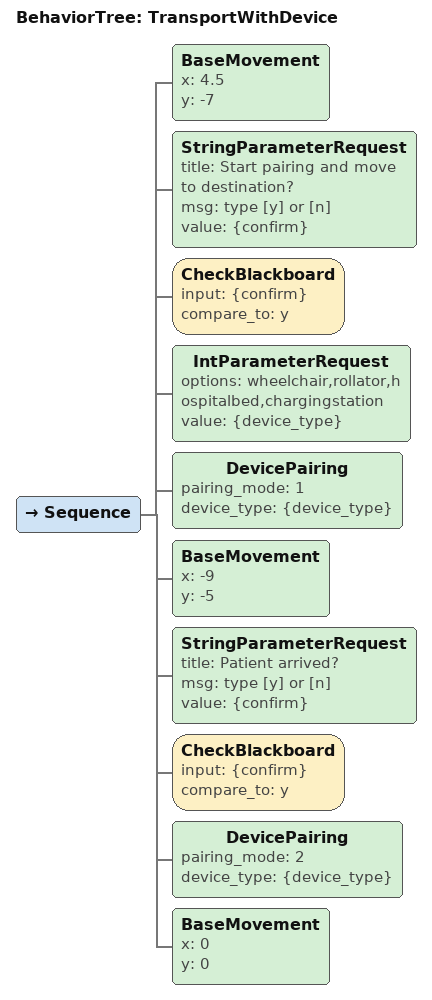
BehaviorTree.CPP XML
<root main_tree_to_execute = "TransportWithDevice" >
    <BehaviorTree ID="TransportWithDevice">
        <Sequence>
            <!--room1 = (4.5,-7)-->
            <BaseMovement x="4.5" y="-7"/>
            <StringParameterRequest title="Start pairing and move to destination?"
                                    msg="type [y] or [n]"
                                    value="{confirm}"/>
            <CheckBlackboard input="{confirm}" compare_to="y" />
            <IntParameterRequest options="wheelchair,rollator,hospitalbed,chargingstation"
                                   value="{device_type}"/>
            <!--mode 1 = pair-->
            <DevicePairing pairing_mode="1" device_type="{device_type}"/>
            <!--room2 = (-9,-5)-->
            <BaseMovement x="-9" y="-5"/>
            <StringParameterRequest title="Patient arrived?"
                                    msg="type [y] or [n]"
                                    value="{confirm}"/>
            <CheckBlackboard input="{confirm}" compare_to="y" />
            <!--mode 2 = unpair-->
            <DevicePairing pairing_mode="2" device_type="{device_type}"/>
            <!--waiting_area = (0,0)-->
            <BaseMovement x="0" y="0"/>
        </Sequence>
    </BehaviorTree>
</root>
